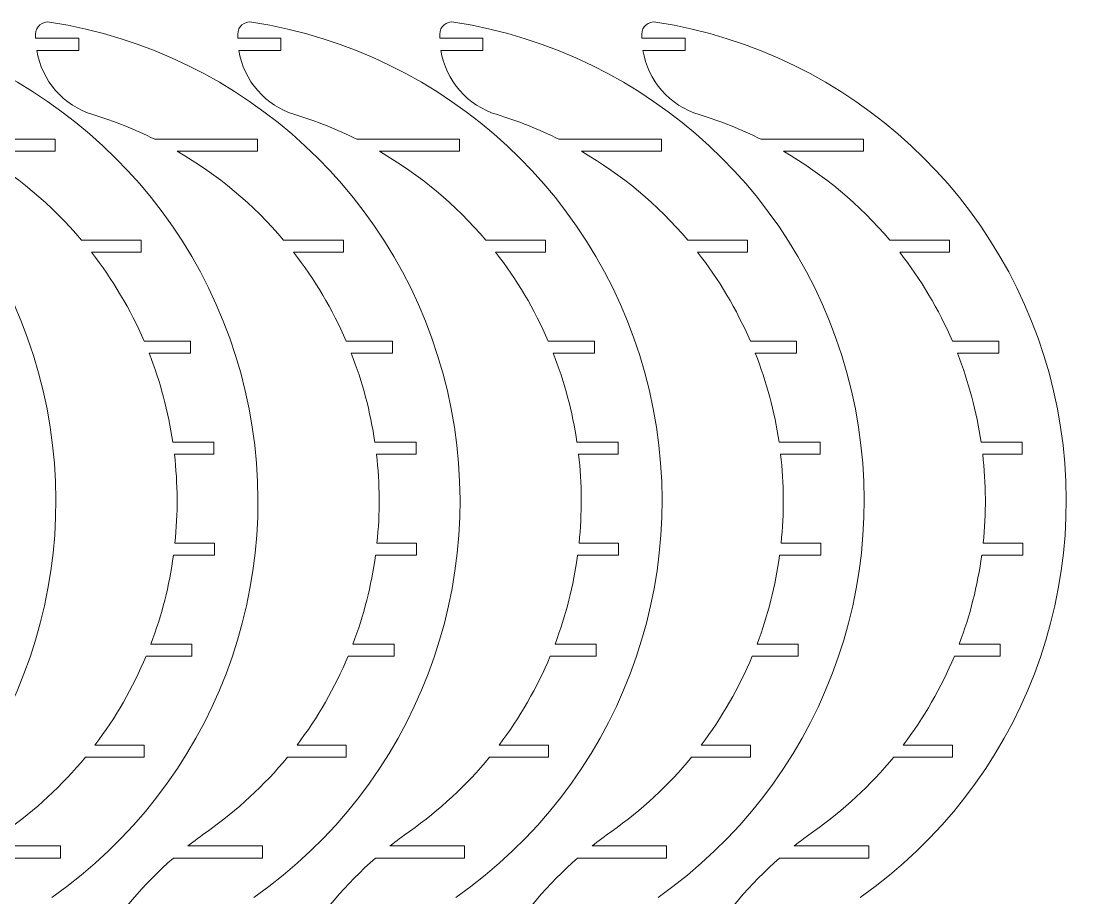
# Model space of a CAD drawing. Header units: millimetres. Extents: x -5830 to -1938, y -580 to 2011.
# Drawn here: x -4948.2 to -4681.7, y -72.1 to 144.8 of the extents above; entities that cross this region are included whole.
import ezdxf

# ---------------------------------------------------------------- set-up
doc = ezdxf.new("R2010")
doc.units = ezdxf.units.MM
doc.header["$MEASUREMENT"] = 0
doc.layers.add('layer 1', color=7, linetype='Continuous')

msp = doc.modelspace()

# ---------------------------------------------------------------- linework, layer by layer
at = {"layer": 'layer 1', "lineweight": 9}
for points in [[(-4990.6852, -72.1119), (-4950.648, -43.9736), (-4931.7079, 5.6574), (-4942.8199, 53.3151), (-4942.8199, 53.3151), (-4953.9318, 100.9729), (-4992.8696, 137.109), (-5041.2231, 144.6378)], [(-4990.6852, -72.1119), (-4950.648, -43.9736), (-4931.7079, 5.6574), (-4942.8199, 53.3151), (-4942.8199, 53.3151), (-4953.9318, 100.9729), (-4992.8696, 137.109), (-5041.2231, 144.6378)], [(-4940.6852, -72.1119), (-4900.648, -43.9736), (-4881.7079, 5.6574), (-4892.8199, 53.3151), (-4892.8199, 53.3151), (-4903.9318, 100.9729), (-4942.8696, 137.109), (-4991.2231, 144.6378)], [(-4940.6852, -72.1119), (-4900.648, -43.9736), (-4881.7079, 5.6574), (-4892.8199, 53.3151), (-4892.8199, 53.3151), (-4903.9318, 100.9729), (-4942.8696, 137.109), (-4991.2231, 144.6378)], [(-4941.2237, 144.6379), (-4942.0895, 144.7727), (-4942.971, 144.5223), (-4943.6366, 143.9523), (-4943.6366, 143.9523), (-4944.3021, 143.3824), (-4944.6852, 142.5499), (-4944.6852, 141.6736)], [(-4941.2237, 144.6379), (-4942.0895, 144.7727), (-4942.971, 144.5223), (-4943.6366, 143.9523), (-4943.6366, 143.9523), (-4944.3021, 143.3824), (-4944.6852, 142.5499), (-4944.6852, 141.6736)], [(-4890.6852, -72.1119), (-4850.648, -43.9736), (-4831.7079, 5.6574), (-4842.8199, 53.3151), (-4842.8199, 53.3151), (-4853.9318, 100.9729), (-4892.8696, 137.109), (-4941.2231, 144.6378)], [(-4890.6852, -72.1119), (-4850.648, -43.9736), (-4831.7079, 5.6574), (-4842.8199, 53.3151), (-4842.8199, 53.3151), (-4853.9318, 100.9729), (-4892.8696, 137.109), (-4941.2231, 144.6378)], [(-4891.2237, 144.6379), (-4892.0895, 144.7727), (-4892.971, 144.5223), (-4893.6366, 143.9523), (-4893.6366, 143.9523), (-4894.3021, 143.3824), (-4894.6852, 142.5499), (-4894.6852, 141.6736)], [(-4891.2237, 144.6379), (-4892.0895, 144.7727), (-4892.971, 144.5223), (-4893.6366, 143.9523), (-4893.6366, 143.9523), (-4894.3021, 143.3824), (-4894.6852, 142.5499), (-4894.6852, 141.6736)], [(-4840.6852, -72.1119), (-4800.648, -43.9736), (-4781.7079, 5.6574), (-4792.8199, 53.3151), (-4792.8199, 53.3151), (-4803.9318, 100.9729), (-4842.8696, 137.109), (-4891.2231, 144.6378)], [(-4840.6852, -72.1119), (-4800.648, -43.9736), (-4781.7079, 5.6574), (-4792.8199, 53.3151), (-4792.8199, 53.3151), (-4803.9318, 100.9729), (-4842.8696, 137.109), (-4891.2231, 144.6378)], [(-4841.2237, 144.6379), (-4842.0895, 144.7727), (-4842.971, 144.5223), (-4843.6366, 143.9523), (-4843.6366, 143.9523), (-4844.3021, 143.3824), (-4844.6852, 142.5499), (-4844.6852, 141.6736)], [(-4841.2237, 144.6379), (-4842.0895, 144.7727), (-4842.971, 144.5223), (-4843.6366, 143.9523), (-4843.6366, 143.9523), (-4844.3021, 143.3824), (-4844.6852, 142.5499), (-4844.6852, 141.6736)], [(-4790.6852, -72.1119), (-4750.648, -43.9736), (-4731.7079, 5.6574), (-4742.8199, 53.3151), (-4742.8199, 53.3151), (-4753.9318, 100.9729), (-4792.8696, 137.109), (-4841.2231, 144.6378)], [(-4790.6852, -72.1119), (-4750.648, -43.9736), (-4731.7079, 5.6574), (-4742.8199, 53.3151), (-4742.8199, 53.3151), (-4753.9318, 100.9729), (-4792.8696, 137.109), (-4841.2231, 144.6378)], [(-4791.2237, 144.6379), (-4792.0895, 144.7727), (-4792.971, 144.5223), (-4793.6366, 143.9523), (-4793.6366, 143.9523), (-4794.3021, 143.3824), (-4794.6852, 142.5499), (-4794.6852, 141.6736)], [(-4791.2237, 144.6379), (-4792.0895, 144.7727), (-4792.971, 144.5223), (-4793.6366, 143.9523), (-4793.6366, 143.9523), (-4794.3021, 143.3824), (-4794.6852, 142.5499), (-4794.6852, 141.6736)], [(-4740.6852, -72.1119), (-4700.648, -43.9736), (-4681.7079, 5.6574), (-4692.8199, 53.3151), (-4692.8199, 53.3151), (-4703.9318, 100.9729), (-4742.8696, 137.109), (-4791.2231, 144.6378)], [(-4740.6852, -72.1119), (-4700.648, -43.9736), (-4681.7079, 5.6574), (-4692.8199, 53.3151), (-4692.8199, 53.3151), (-4703.9318, 100.9729), (-4742.8696, 137.109), (-4791.2231, 144.6378)]]:
    msp.add_open_spline(points, degree=3, knots=[0, 0, 0, 0, 0.33333333, 0.33333333, 0.33333333, 0.33333333, 1, 1, 1, 1], dxfattribs=at)
for points in [[(-4944.6852, 140.849), (-4944.6852, 140.849), (-4944.6852, 141.6736), (-4944.6852, 141.6736)], [(-4944.6852, 140.849), (-4944.6852, 140.849), (-4944.6852, 141.6736), (-4944.6852, 141.6736)], [(-4894.6852, 140.849), (-4894.6852, 140.849), (-4894.6852, 141.6736), (-4894.6852, 141.6736)], [(-4894.6852, 140.849), (-4894.6852, 140.849), (-4894.6852, 141.6736), (-4894.6852, 141.6736)], [(-4844.6852, 140.849), (-4844.6852, 140.849), (-4844.6852, 141.6736), (-4844.6852, 141.6736)], [(-4844.6852, 140.849), (-4844.6852, 140.849), (-4844.6852, 141.6736), (-4844.6852, 141.6736)], [(-4794.6852, 140.849), (-4794.6852, 140.849), (-4794.6852, 141.6736), (-4794.6852, 141.6736)], [(-4794.6852, 140.849), (-4794.6852, 140.849), (-4794.6852, 141.6736), (-4794.6852, 141.6736)], [(-4944.6852, 140.849), (-4944.6852, 140.7786), (-4944.6849, 140.7083), (-4944.6841, 140.6379)], [(-4944.6852, 140.849), (-4944.6852, 140.7786), (-4944.6849, 140.7083), (-4944.6841, 140.6379)], [(-4934.0005, 140.6379), (-4934.0005, 140.6379), (-4944.6841, 140.6379), (-4944.6841, 140.6379)], [(-4934.0005, 140.6379), (-4934.0005, 140.6379), (-4944.6841, 140.6379), (-4944.6841, 140.6379)], [(-4934.0005, 140.6379), (-4934.0005, 140.6379), (-4934.0005, 137.6379), (-4934.0005, 137.6379)], [(-4934.0005, 140.6379), (-4934.0005, 140.6379), (-4934.0005, 137.6379), (-4934.0005, 137.6379)], [(-4894.6852, 140.849), (-4894.6852, 140.7786), (-4894.6849, 140.7083), (-4894.6841, 140.6379)], [(-4894.6852, 140.849), (-4894.6852, 140.7786), (-4894.6849, 140.7083), (-4894.6841, 140.6379)], [(-4884.0005, 140.6379), (-4884.0005, 140.6379), (-4894.6841, 140.6379), (-4894.6841, 140.6379)], [(-4884.0005, 140.6379), (-4884.0005, 140.6379), (-4894.6841, 140.6379), (-4894.6841, 140.6379)], [(-4884.0005, 140.6379), (-4884.0005, 140.6379), (-4884.0005, 137.6379), (-4884.0005, 137.6379)], [(-4884.0005, 140.6379), (-4884.0005, 140.6379), (-4884.0005, 137.6379), (-4884.0005, 137.6379)], [(-4844.6852, 140.849), (-4844.6852, 140.7786), (-4844.6849, 140.7083), (-4844.6841, 140.6379)], [(-4844.6852, 140.849), (-4844.6852, 140.7786), (-4844.6849, 140.7083), (-4844.6841, 140.6379)], [(-4834.0005, 140.6379), (-4834.0005, 140.6379), (-4844.6841, 140.6379), (-4844.6841, 140.6379)], [(-4834.0005, 140.6379), (-4834.0005, 140.6379), (-4844.6841, 140.6379), (-4844.6841, 140.6379)], [(-4834.0005, 140.6379), (-4834.0005, 140.6379), (-4834.0005, 137.6379), (-4834.0005, 137.6379)], [(-4834.0005, 140.6379), (-4834.0005, 140.6379), (-4834.0005, 137.6379), (-4834.0005, 137.6379)], [(-4794.6852, 140.849), (-4794.6852, 140.7786), (-4794.6849, 140.7083), (-4794.6841, 140.6379)], [(-4794.6852, 140.849), (-4794.6852, 140.7786), (-4794.6849, 140.7083), (-4794.6841, 140.6379)], [(-4784.0005, 140.6379), (-4784.0005, 140.6379), (-4794.6841, 140.6379), (-4794.6841, 140.6379)], [(-4784.0005, 140.6379), (-4784.0005, 140.6379), (-4794.6841, 140.6379), (-4794.6841, 140.6379)], [(-4784.0005, 140.6379), (-4784.0005, 140.6379), (-4784.0005, 137.6379), (-4784.0005, 137.6379)], [(-4784.0005, 140.6379), (-4784.0005, 140.6379), (-4784.0005, 137.6379), (-4784.0005, 137.6379)], [(-4944.4258, 137.6379), (-4943.2021, 130.115), (-4937.8089, 123.9416), (-4930.5186, 121.7186)], [(-4934.0005, 137.6379), (-4934.0005, 137.6379), (-4944.4258, 137.6379), (-4944.4258, 137.6379)], [(-4944.4258, 137.6379), (-4943.2021, 130.115), (-4937.8089, 123.9416), (-4930.5186, 121.7186)], [(-4934.0005, 137.6379), (-4934.0005, 137.6379), (-4944.4258, 137.6379), (-4944.4258, 137.6379)], [(-4894.4258, 137.6379), (-4893.2021, 130.115), (-4887.8089, 123.9416), (-4880.5186, 121.7186)], [(-4884.0005, 137.6379), (-4884.0005, 137.6379), (-4894.4258, 137.6379), (-4894.4258, 137.6379)], [(-4894.4258, 137.6379), (-4893.2021, 130.115), (-4887.8089, 123.9416), (-4880.5186, 121.7186)], [(-4884.0005, 137.6379), (-4884.0005, 137.6379), (-4894.4258, 137.6379), (-4894.4258, 137.6379)], [(-4844.4258, 137.6379), (-4843.2021, 130.115), (-4837.8089, 123.9416), (-4830.5186, 121.7186)], [(-4834.0005, 137.6379), (-4834.0005, 137.6379), (-4844.4258, 137.6379), (-4844.4258, 137.6379)], [(-4844.4258, 137.6379), (-4843.2021, 130.115), (-4837.8089, 123.9416), (-4830.5186, 121.7186)], [(-4834.0005, 137.6379), (-4834.0005, 137.6379), (-4844.4258, 137.6379), (-4844.4258, 137.6379)], [(-4794.4258, 137.6379), (-4793.2021, 130.115), (-4787.8089, 123.9416), (-4780.5186, 121.7186)], [(-4784.0005, 137.6379), (-4784.0005, 137.6379), (-4794.4258, 137.6379), (-4794.4258, 137.6379)], [(-4794.4258, 137.6379), (-4793.2021, 130.115), (-4787.8089, 123.9416), (-4780.5186, 121.7186)], [(-4784.0005, 137.6379), (-4784.0005, 137.6379), (-4794.4258, 137.6379), (-4794.4258, 137.6379)], [(-4915.2221, 115.6379), (-4920.1452, 118.0817), (-4925.2613, 120.1155), (-4930.5186, 121.7186)], [(-4915.2221, 115.6379), (-4920.1452, 118.0817), (-4925.2613, 120.1155), (-4930.5186, 121.7186)], [(-4865.2221, 115.6379), (-4870.1452, 118.0817), (-4875.2613, 120.1155), (-4880.5186, 121.7186)], [(-4865.2221, 115.6379), (-4870.1452, 118.0817), (-4875.2613, 120.1155), (-4880.5186, 121.7186)], [(-4815.2221, 115.6379), (-4820.1452, 118.0817), (-4825.2613, 120.1155), (-4830.5186, 121.7186)], [(-4815.2221, 115.6379), (-4820.1452, 118.0817), (-4825.2613, 120.1155), (-4830.5186, 121.7186)], [(-4765.2221, 115.6379), (-4770.1452, 118.0817), (-4775.2613, 120.1155), (-4780.5186, 121.7186)], [(-4765.2221, 115.6379), (-4770.1452, 118.0817), (-4775.2613, 120.1155), (-4780.5186, 121.7186)], [(-4939.8293, 115.6379), (-4939.8293, 115.6379), (-4965.2221, 115.6379), (-4965.2221, 115.6379)], [(-4939.8293, 115.6379), (-4939.8293, 115.6379), (-4965.2221, 115.6379), (-4965.2221, 115.6379)], [(-4939.8293, 115.6379), (-4939.8293, 115.6379), (-4939.8293, 112.6379), (-4939.8293, 112.6379)], [(-4939.8293, 115.6379), (-4939.8293, 115.6379), (-4939.8293, 112.6379), (-4939.8293, 112.6379)], [(-4889.8293, 115.6379), (-4889.8293, 115.6379), (-4915.2221, 115.6379), (-4915.2221, 115.6379)], [(-4889.8293, 115.6379), (-4889.8293, 115.6379), (-4915.2221, 115.6379), (-4915.2221, 115.6379)], [(-4889.8293, 115.6379), (-4889.8293, 115.6379), (-4889.8293, 112.6379), (-4889.8293, 112.6379)], [(-4889.8293, 115.6379), (-4889.8293, 115.6379), (-4889.8293, 112.6379), (-4889.8293, 112.6379)], [(-4839.8293, 115.6379), (-4839.8293, 115.6379), (-4865.2221, 115.6379), (-4865.2221, 115.6379)], [(-4839.8293, 115.6379), (-4839.8293, 115.6379), (-4865.2221, 115.6379), (-4865.2221, 115.6379)], [(-4839.8293, 115.6379), (-4839.8293, 115.6379), (-4839.8293, 112.6379), (-4839.8293, 112.6379)], [(-4839.8293, 115.6379), (-4839.8293, 115.6379), (-4839.8293, 112.6379), (-4839.8293, 112.6379)], [(-4789.8293, 115.6379), (-4789.8293, 115.6379), (-4815.2221, 115.6379), (-4815.2221, 115.6379)], [(-4789.8293, 115.6379), (-4789.8293, 115.6379), (-4815.2221, 115.6379), (-4815.2221, 115.6379)], [(-4789.8293, 115.6379), (-4789.8293, 115.6379), (-4789.8293, 112.6379), (-4789.8293, 112.6379)], [(-4789.8293, 115.6379), (-4789.8293, 115.6379), (-4789.8293, 112.6379), (-4789.8293, 112.6379)], [(-4739.8293, 115.6379), (-4739.8293, 115.6379), (-4765.2221, 115.6379), (-4765.2221, 115.6379)], [(-4739.8293, 115.6379), (-4739.8293, 115.6379), (-4765.2221, 115.6379), (-4765.2221, 115.6379)], [(-4739.8293, 115.6379), (-4739.8293, 115.6379), (-4739.8293, 112.6379), (-4739.8293, 112.6379)], [(-4739.8293, 115.6379), (-4739.8293, 115.6379), (-4739.8293, 112.6379), (-4739.8293, 112.6379)], [(-4933.3273, 90.6379), (-4940.7631, 99.4311), (-4949.662, 106.8738), (-4959.6313, 112.6379)], [(-4939.8293, 112.6379), (-4939.8293, 112.6379), (-4959.6313, 112.6379), (-4959.6313, 112.6379)], [(-4933.3273, 90.6379), (-4940.7631, 99.4311), (-4949.662, 106.8738), (-4959.6313, 112.6379)], [(-4939.8293, 112.6379), (-4939.8293, 112.6379), (-4959.6313, 112.6379), (-4959.6313, 112.6379)], [(-4883.3273, 90.6379), (-4890.7631, 99.4311), (-4899.662, 106.8738), (-4909.6313, 112.6379)], [(-4889.8293, 112.6379), (-4889.8293, 112.6379), (-4909.6313, 112.6379), (-4909.6313, 112.6379)], [(-4883.3273, 90.6379), (-4890.7631, 99.4311), (-4899.662, 106.8738), (-4909.6313, 112.6379)], [(-4889.8293, 112.6379), (-4889.8293, 112.6379), (-4909.6313, 112.6379), (-4909.6313, 112.6379)], [(-4833.3273, 90.6379), (-4840.7631, 99.4311), (-4849.662, 106.8738), (-4859.6313, 112.6379)], [(-4839.8293, 112.6379), (-4839.8293, 112.6379), (-4859.6313, 112.6379), (-4859.6313, 112.6379)], [(-4833.3273, 90.6379), (-4840.7631, 99.4311), (-4849.662, 106.8738), (-4859.6313, 112.6379)], [(-4839.8293, 112.6379), (-4839.8293, 112.6379), (-4859.6313, 112.6379), (-4859.6313, 112.6379)], [(-4783.3273, 90.6379), (-4790.7631, 99.4311), (-4799.662, 106.8738), (-4809.6313, 112.6379)], [(-4789.8293, 112.6379), (-4789.8293, 112.6379), (-4809.6313, 112.6379), (-4809.6313, 112.6379)], [(-4783.3273, 90.6379), (-4790.7631, 99.4311), (-4799.662, 106.8738), (-4809.6313, 112.6379)], [(-4789.8293, 112.6379), (-4789.8293, 112.6379), (-4809.6313, 112.6379), (-4809.6313, 112.6379)], [(-4733.3273, 90.6379), (-4740.7631, 99.4311), (-4749.662, 106.8738), (-4759.6313, 112.6379)], [(-4739.8293, 112.6379), (-4739.8293, 112.6379), (-4759.6313, 112.6379), (-4759.6313, 112.6379)], [(-4733.3273, 90.6379), (-4740.7631, 99.4311), (-4749.662, 106.8738), (-4759.6313, 112.6379)], [(-4739.8293, 112.6379), (-4739.8293, 112.6379), (-4759.6313, 112.6379), (-4759.6313, 112.6379)], [(-4918.5391, 90.6379), (-4918.5391, 90.6379), (-4933.3273, 90.6379), (-4933.3273, 90.6379)], [(-4918.5391, 90.6379), (-4918.5391, 90.6379), (-4933.3273, 90.6379), (-4933.3273, 90.6379)], [(-4918.5391, 90.6379), (-4918.5391, 90.6379), (-4918.5391, 87.6379), (-4918.5391, 87.6379)], [(-4918.5391, 90.6379), (-4918.5391, 90.6379), (-4918.5391, 87.6379), (-4918.5391, 87.6379)], [(-4868.5391, 90.6379), (-4868.5391, 90.6379), (-4883.3273, 90.6379), (-4883.3273, 90.6379)], [(-4868.5391, 90.6379), (-4868.5391, 90.6379), (-4883.3273, 90.6379), (-4883.3273, 90.6379)], [(-4868.5391, 90.6379), (-4868.5391, 90.6379), (-4868.5391, 87.6379), (-4868.5391, 87.6379)], [(-4868.5391, 90.6379), (-4868.5391, 90.6379), (-4868.5391, 87.6379), (-4868.5391, 87.6379)], [(-4818.5391, 90.6379), (-4818.5391, 90.6379), (-4833.3273, 90.6379), (-4833.3273, 90.6379)], [(-4818.5391, 90.6379), (-4818.5391, 90.6379), (-4833.3273, 90.6379), (-4833.3273, 90.6379)], [(-4818.5391, 90.6379), (-4818.5391, 90.6379), (-4818.5391, 87.6379), (-4818.5391, 87.6379)], [(-4818.5391, 90.6379), (-4818.5391, 90.6379), (-4818.5391, 87.6379), (-4818.5391, 87.6379)], [(-4768.5391, 90.6379), (-4768.5391, 90.6379), (-4783.3273, 90.6379), (-4783.3273, 90.6379)], [(-4768.5391, 90.6379), (-4768.5391, 90.6379), (-4783.3273, 90.6379), (-4783.3273, 90.6379)], [(-4768.5391, 90.6379), (-4768.5391, 90.6379), (-4768.5391, 87.6379), (-4768.5391, 87.6379)], [(-4768.5391, 90.6379), (-4768.5391, 90.6379), (-4768.5391, 87.6379), (-4768.5391, 87.6379)], [(-4718.5391, 90.6379), (-4718.5391, 90.6379), (-4733.3273, 90.6379), (-4733.3273, 90.6379)], [(-4718.5391, 90.6379), (-4718.5391, 90.6379), (-4733.3273, 90.6379), (-4733.3273, 90.6379)], [(-4718.5391, 90.6379), (-4718.5391, 90.6379), (-4718.5391, 87.6379), (-4718.5391, 87.6379)], [(-4718.5391, 90.6379), (-4718.5391, 90.6379), (-4718.5391, 87.6379), (-4718.5391, 87.6379)], [(-4917.8478, 65.6379), (-4921.2351, 73.4992), (-4925.6178, 80.8929), (-4930.8882, 87.6379)], [(-4918.5391, 87.6379), (-4918.5391, 87.6379), (-4930.8882, 87.6379), (-4930.8882, 87.6379)], [(-4917.8478, 65.6379), (-4921.2351, 73.4992), (-4925.6178, 80.8929), (-4930.8882, 87.6379)], [(-4918.5391, 87.6379), (-4918.5391, 87.6379), (-4930.8882, 87.6379), (-4930.8882, 87.6379)], [(-4867.8478, 65.6379), (-4871.2351, 73.4992), (-4875.6178, 80.8929), (-4880.8882, 87.6379)], [(-4868.5391, 87.6379), (-4868.5391, 87.6379), (-4880.8882, 87.6379), (-4880.8882, 87.6379)], [(-4867.8478, 65.6379), (-4871.2351, 73.4992), (-4875.6178, 80.8929), (-4880.8882, 87.6379)], [(-4868.5391, 87.6379), (-4868.5391, 87.6379), (-4880.8882, 87.6379), (-4880.8882, 87.6379)], [(-4817.8478, 65.6379), (-4821.2351, 73.4992), (-4825.6178, 80.8929), (-4830.8882, 87.6379)], [(-4818.5391, 87.6379), (-4818.5391, 87.6379), (-4830.8882, 87.6379), (-4830.8882, 87.6379)], [(-4817.8478, 65.6379), (-4821.2351, 73.4992), (-4825.6178, 80.8929), (-4830.8882, 87.6379)], [(-4818.5391, 87.6379), (-4818.5391, 87.6379), (-4830.8882, 87.6379), (-4830.8882, 87.6379)], [(-4767.8478, 65.6379), (-4771.2351, 73.4992), (-4775.6178, 80.8929), (-4780.8882, 87.6379)], [(-4768.5391, 87.6379), (-4768.5391, 87.6379), (-4780.8882, 87.6379), (-4780.8882, 87.6379)], [(-4767.8478, 65.6379), (-4771.2351, 73.4992), (-4775.6178, 80.8929), (-4780.8882, 87.6379)], [(-4768.5391, 87.6379), (-4768.5391, 87.6379), (-4780.8882, 87.6379), (-4780.8882, 87.6379)], [(-4717.8478, 65.6379), (-4721.2351, 73.4992), (-4725.6178, 80.8929), (-4730.8882, 87.6379)], [(-4718.5391, 87.6379), (-4718.5391, 87.6379), (-4730.8882, 87.6379), (-4730.8882, 87.6379)], [(-4717.8478, 65.6379), (-4721.2351, 73.4992), (-4725.6178, 80.8929), (-4730.8882, 87.6379)], [(-4718.5391, 87.6379), (-4718.5391, 87.6379), (-4730.8882, 87.6379), (-4730.8882, 87.6379)], [(-4906.3975, 65.6379), (-4906.3975, 65.6379), (-4917.8478, 65.6379), (-4917.8478, 65.6379)], [(-4906.3975, 65.6379), (-4906.3975, 65.6379), (-4917.8478, 65.6379), (-4917.8478, 65.6379)], [(-4906.3975, 65.6379), (-4906.3975, 65.6379), (-4906.3975, 62.6379), (-4906.3975, 62.6379)], [(-4906.3975, 65.6379), (-4906.3975, 65.6379), (-4906.3975, 62.6379), (-4906.3975, 62.6379)], [(-4856.3975, 65.6379), (-4856.3975, 65.6379), (-4867.8478, 65.6379), (-4867.8478, 65.6379)], [(-4856.3975, 65.6379), (-4856.3975, 65.6379), (-4867.8478, 65.6379), (-4867.8478, 65.6379)], [(-4856.3975, 65.6379), (-4856.3975, 65.6379), (-4856.3975, 62.6379), (-4856.3975, 62.6379)], [(-4856.3975, 65.6379), (-4856.3975, 65.6379), (-4856.3975, 62.6379), (-4856.3975, 62.6379)], [(-4806.3975, 65.6379), (-4806.3975, 65.6379), (-4817.8478, 65.6379), (-4817.8478, 65.6379)], [(-4806.3975, 65.6379), (-4806.3975, 65.6379), (-4817.8478, 65.6379), (-4817.8478, 65.6379)], [(-4806.3975, 65.6379), (-4806.3975, 65.6379), (-4806.3975, 62.6379), (-4806.3975, 62.6379)], [(-4806.3975, 65.6379), (-4806.3975, 65.6379), (-4806.3975, 62.6379), (-4806.3975, 62.6379)], [(-4756.3975, 65.6379), (-4756.3975, 65.6379), (-4767.8478, 65.6379), (-4767.8478, 65.6379)], [(-4756.3975, 65.6379), (-4756.3975, 65.6379), (-4767.8478, 65.6379), (-4767.8478, 65.6379)], [(-4756.3975, 65.6379), (-4756.3975, 65.6379), (-4756.3975, 62.6379), (-4756.3975, 62.6379)], [(-4756.3975, 65.6379), (-4756.3975, 65.6379), (-4756.3975, 62.6379), (-4756.3975, 62.6379)], [(-4706.3975, 65.6379), (-4706.3975, 65.6379), (-4717.8478, 65.6379), (-4717.8478, 65.6379)], [(-4706.3975, 65.6379), (-4706.3975, 65.6379), (-4717.8478, 65.6379), (-4717.8478, 65.6379)], [(-4706.3975, 65.6379), (-4706.3975, 65.6379), (-4706.3975, 62.6379), (-4706.3975, 62.6379)], [(-4706.3975, 65.6379), (-4706.3975, 65.6379), (-4706.3975, 62.6379), (-4706.3975, 62.6379)], [(-4910.7525, 40.6379), (-4911.862, 48.1704), (-4913.828, 55.5516), (-4916.6125, 62.6379)], [(-4906.3975, 62.6379), (-4906.3975, 62.6379), (-4916.6125, 62.6379), (-4916.6125, 62.6379)], [(-4910.7525, 40.6379), (-4911.862, 48.1704), (-4913.828, 55.5516), (-4916.6125, 62.6379)], [(-4906.3975, 62.6379), (-4906.3975, 62.6379), (-4916.6125, 62.6379), (-4916.6125, 62.6379)], [(-4860.7525, 40.6379), (-4861.862, 48.1704), (-4863.828, 55.5516), (-4866.6125, 62.6379)], [(-4856.3975, 62.6379), (-4856.3975, 62.6379), (-4866.6125, 62.6379), (-4866.6125, 62.6379)], [(-4860.7525, 40.6379), (-4861.862, 48.1704), (-4863.828, 55.5516), (-4866.6125, 62.6379)], [(-4856.3975, 62.6379), (-4856.3975, 62.6379), (-4866.6125, 62.6379), (-4866.6125, 62.6379)], [(-4810.7525, 40.6379), (-4811.862, 48.1704), (-4813.828, 55.5516), (-4816.6125, 62.6379)], [(-4806.3975, 62.6379), (-4806.3975, 62.6379), (-4816.6125, 62.6379), (-4816.6125, 62.6379)], [(-4810.7525, 40.6379), (-4811.862, 48.1704), (-4813.828, 55.5516), (-4816.6125, 62.6379)], [(-4806.3975, 62.6379), (-4806.3975, 62.6379), (-4816.6125, 62.6379), (-4816.6125, 62.6379)], [(-4760.7525, 40.6379), (-4761.862, 48.1704), (-4763.828, 55.5516), (-4766.6125, 62.6379)], [(-4756.3975, 62.6379), (-4756.3975, 62.6379), (-4766.6125, 62.6379), (-4766.6125, 62.6379)], [(-4760.7525, 40.6379), (-4761.862, 48.1704), (-4763.828, 55.5516), (-4766.6125, 62.6379)], [(-4756.3975, 62.6379), (-4756.3975, 62.6379), (-4766.6125, 62.6379), (-4766.6125, 62.6379)], [(-4710.7525, 40.6379), (-4711.862, 48.1704), (-4713.828, 55.5516), (-4716.6125, 62.6379)], [(-4706.3975, 62.6379), (-4706.3975, 62.6379), (-4716.6125, 62.6379), (-4716.6125, 62.6379)], [(-4710.7525, 40.6379), (-4711.862, 48.1704), (-4713.828, 55.5516), (-4716.6125, 62.6379)], [(-4706.3975, 62.6379), (-4706.3975, 62.6379), (-4716.6125, 62.6379), (-4716.6125, 62.6379)], [(-4900.5732, 40.6379), (-4900.5732, 40.6379), (-4910.7525, 40.6379), (-4910.7525, 40.6379)], [(-4900.5732, 40.6379), (-4900.5732, 40.6379), (-4910.7525, 40.6379), (-4910.7525, 40.6379)], [(-4900.5732, 40.6379), (-4900.5732, 40.6379), (-4900.5732, 37.6379), (-4900.5732, 37.6379)], [(-4900.5732, 40.6379), (-4900.5732, 40.6379), (-4900.5732, 37.6379), (-4900.5732, 37.6379)], [(-4850.5732, 40.6379), (-4850.5732, 40.6379), (-4860.7525, 40.6379), (-4860.7525, 40.6379)], [(-4850.5732, 40.6379), (-4850.5732, 40.6379), (-4860.7525, 40.6379), (-4860.7525, 40.6379)], [(-4850.5732, 40.6379), (-4850.5732, 40.6379), (-4850.5732, 37.6379), (-4850.5732, 37.6379)], [(-4850.5732, 40.6379), (-4850.5732, 40.6379), (-4850.5732, 37.6379), (-4850.5732, 37.6379)], [(-4800.5732, 40.6379), (-4800.5732, 40.6379), (-4810.7525, 40.6379), (-4810.7525, 40.6379)], [(-4800.5732, 40.6379), (-4800.5732, 40.6379), (-4810.7525, 40.6379), (-4810.7525, 40.6379)], [(-4800.5732, 40.6379), (-4800.5732, 40.6379), (-4800.5732, 37.6379), (-4800.5732, 37.6379)], [(-4800.5732, 40.6379), (-4800.5732, 40.6379), (-4800.5732, 37.6379), (-4800.5732, 37.6379)], [(-4750.5732, 40.6379), (-4750.5732, 40.6379), (-4760.7525, 40.6379), (-4760.7525, 40.6379)], [(-4750.5732, 40.6379), (-4750.5732, 40.6379), (-4760.7525, 40.6379), (-4760.7525, 40.6379)], [(-4750.5732, 40.6379), (-4750.5732, 40.6379), (-4750.5732, 37.6379), (-4750.5732, 37.6379)], [(-4750.5732, 40.6379), (-4750.5732, 40.6379), (-4750.5732, 37.6379), (-4750.5732, 37.6379)], [(-4700.5732, 40.6379), (-4700.5732, 40.6379), (-4710.7525, 40.6379), (-4710.7525, 40.6379)], [(-4700.5732, 40.6379), (-4700.5732, 40.6379), (-4710.7525, 40.6379), (-4710.7525, 40.6379)], [(-4700.5732, 40.6379), (-4700.5732, 40.6379), (-4700.5732, 37.6379), (-4700.5732, 37.6379)], [(-4700.5732, 40.6379), (-4700.5732, 40.6379), (-4700.5732, 37.6379), (-4700.5732, 37.6379)], [(-4900.5732, 37.6379), (-4900.5732, 37.6379), (-4910.357, 37.6379), (-4910.357, 37.6379)], [(-4900.5732, 37.6379), (-4900.5732, 37.6379), (-4910.357, 37.6379), (-4910.357, 37.6379)], [(-4910.2305, 15.6379), (-4909.4634, 22.9534), (-4909.5058, 30.3312), (-4910.3569, 37.6374)], [(-4910.2305, 15.6379), (-4909.4634, 22.9534), (-4909.5058, 30.3312), (-4910.3569, 37.6374)], [(-4850.5732, 37.6379), (-4850.5732, 37.6379), (-4860.357, 37.6379), (-4860.357, 37.6379)], [(-4850.5732, 37.6379), (-4850.5732, 37.6379), (-4860.357, 37.6379), (-4860.357, 37.6379)], [(-4860.2305, 15.6379), (-4859.4634, 22.9534), (-4859.5058, 30.3312), (-4860.3569, 37.6374)], [(-4860.2305, 15.6379), (-4859.4634, 22.9534), (-4859.5058, 30.3312), (-4860.3569, 37.6374)], [(-4800.5732, 37.6379), (-4800.5732, 37.6379), (-4810.357, 37.6379), (-4810.357, 37.6379)], [(-4800.5732, 37.6379), (-4800.5732, 37.6379), (-4810.357, 37.6379), (-4810.357, 37.6379)], [(-4810.2305, 15.6379), (-4809.4634, 22.9534), (-4809.5058, 30.3312), (-4810.3569, 37.6374)], [(-4810.2305, 15.6379), (-4809.4634, 22.9534), (-4809.5058, 30.3312), (-4810.3569, 37.6374)], [(-4750.5732, 37.6379), (-4750.5732, 37.6379), (-4760.357, 37.6379), (-4760.357, 37.6379)], [(-4750.5732, 37.6379), (-4750.5732, 37.6379), (-4760.357, 37.6379), (-4760.357, 37.6379)], [(-4760.2305, 15.6379), (-4759.4634, 22.9534), (-4759.5058, 30.3312), (-4760.3569, 37.6374)], [(-4760.2305, 15.6379), (-4759.4634, 22.9534), (-4759.5058, 30.3312), (-4760.3569, 37.6374)], [(-4700.5732, 37.6379), (-4700.5732, 37.6379), (-4710.357, 37.6379), (-4710.357, 37.6379)], [(-4700.5732, 37.6379), (-4700.5732, 37.6379), (-4710.357, 37.6379), (-4710.357, 37.6379)], [(-4710.2305, 15.6379), (-4709.4634, 22.9534), (-4709.5058, 30.3312), (-4710.3569, 37.6374)], [(-4710.2305, 15.6379), (-4709.4634, 22.9534), (-4709.5058, 30.3312), (-4710.3569, 37.6374)], [(-4900.439, 15.6379), (-4900.439, 15.6379), (-4910.2305, 15.6379), (-4910.2305, 15.6379)], [(-4900.439, 15.6379), (-4900.439, 15.6379), (-4910.2305, 15.6379), (-4910.2305, 15.6379)], [(-4900.439, 12.6379), (-4900.439, 12.6379), (-4900.439, 15.6379), (-4900.439, 15.6379)], [(-4900.439, 12.6379), (-4900.439, 12.6379), (-4900.439, 15.6379), (-4900.439, 15.6379)], [(-4850.439, 15.6379), (-4850.439, 15.6379), (-4860.2305, 15.6379), (-4860.2305, 15.6379)], [(-4850.439, 15.6379), (-4850.439, 15.6379), (-4860.2305, 15.6379), (-4860.2305, 15.6379)], [(-4850.439, 12.6379), (-4850.439, 12.6379), (-4850.439, 15.6379), (-4850.439, 15.6379)], [(-4850.439, 12.6379), (-4850.439, 12.6379), (-4850.439, 15.6379), (-4850.439, 15.6379)], [(-4800.439, 15.6379), (-4800.439, 15.6379), (-4810.2305, 15.6379), (-4810.2305, 15.6379)], [(-4800.439, 15.6379), (-4800.439, 15.6379), (-4810.2305, 15.6379), (-4810.2305, 15.6379)], [(-4800.439, 12.6379), (-4800.439, 12.6379), (-4800.439, 15.6379), (-4800.439, 15.6379)], [(-4800.439, 12.6379), (-4800.439, 12.6379), (-4800.439, 15.6379), (-4800.439, 15.6379)], [(-4750.439, 15.6379), (-4750.439, 15.6379), (-4760.2305, 15.6379), (-4760.2305, 15.6379)], [(-4750.439, 15.6379), (-4750.439, 15.6379), (-4760.2305, 15.6379), (-4760.2305, 15.6379)], [(-4750.439, 12.6379), (-4750.439, 12.6379), (-4750.439, 15.6379), (-4750.439, 15.6379)], [(-4750.439, 12.6379), (-4750.439, 12.6379), (-4750.439, 15.6379), (-4750.439, 15.6379)], [(-4700.439, 15.6379), (-4700.439, 15.6379), (-4710.2305, 15.6379), (-4710.2305, 15.6379)], [(-4700.439, 15.6379), (-4700.439, 15.6379), (-4710.2305, 15.6379), (-4710.2305, 15.6379)], [(-4700.439, 12.6379), (-4700.439, 12.6379), (-4700.439, 15.6379), (-4700.439, 15.6379)], [(-4700.439, 12.6379), (-4700.439, 12.6379), (-4700.439, 15.6379), (-4700.439, 15.6379)], [(-4916.1715, -9.3621), (-4913.4825, -2.2643), (-4911.6102, 5.1166), (-4910.591, 12.6379)], [(-4916.1715, -9.3621), (-4913.4825, -2.2643), (-4911.6102, 5.1166), (-4910.591, 12.6379)], [(-4900.439, 12.6379), (-4900.439, 12.6379), (-4910.591, 12.6379), (-4910.591, 12.6379)], [(-4900.439, 12.6379), (-4900.439, 12.6379), (-4910.591, 12.6379), (-4910.591, 12.6379)], [(-4866.1715, -9.3621), (-4863.4825, -2.2643), (-4861.6102, 5.1166), (-4860.591, 12.6379)], [(-4866.1715, -9.3621), (-4863.4825, -2.2643), (-4861.6102, 5.1166), (-4860.591, 12.6379)], [(-4850.439, 12.6379), (-4850.439, 12.6379), (-4860.591, 12.6379), (-4860.591, 12.6379)], [(-4850.439, 12.6379), (-4850.439, 12.6379), (-4860.591, 12.6379), (-4860.591, 12.6379)], [(-4816.1715, -9.3621), (-4813.4825, -2.2643), (-4811.6102, 5.1166), (-4810.591, 12.6379)], [(-4816.1715, -9.3621), (-4813.4825, -2.2643), (-4811.6102, 5.1166), (-4810.591, 12.6379)], [(-4800.439, 12.6379), (-4800.439, 12.6379), (-4810.591, 12.6379), (-4810.591, 12.6379)], [(-4800.439, 12.6379), (-4800.439, 12.6379), (-4810.591, 12.6379), (-4810.591, 12.6379)], [(-4766.1715, -9.3621), (-4763.4825, -2.2643), (-4761.6102, 5.1166), (-4760.591, 12.6379)], [(-4766.1715, -9.3621), (-4763.4825, -2.2643), (-4761.6102, 5.1166), (-4760.591, 12.6379)], [(-4750.439, 12.6379), (-4750.439, 12.6379), (-4760.591, 12.6379), (-4760.591, 12.6379)], [(-4750.439, 12.6379), (-4750.439, 12.6379), (-4760.591, 12.6379), (-4760.591, 12.6379)], [(-4716.1715, -9.3621), (-4713.4825, -2.2643), (-4711.6102, 5.1166), (-4710.591, 12.6379)], [(-4716.1715, -9.3621), (-4713.4825, -2.2643), (-4711.6102, 5.1166), (-4710.591, 12.6379)], [(-4700.439, 12.6379), (-4700.439, 12.6379), (-4710.591, 12.6379), (-4710.591, 12.6379)], [(-4700.439, 12.6379), (-4700.439, 12.6379), (-4710.591, 12.6379), (-4710.591, 12.6379)], [(-4906.0048, -9.3621), (-4906.0048, -9.3621), (-4916.1715, -9.3621), (-4916.1715, -9.3621)], [(-4906.0048, -9.3621), (-4906.0048, -9.3621), (-4916.1715, -9.3621), (-4916.1715, -9.3621)], [(-4906.0048, -12.3621), (-4906.0048, -12.3621), (-4906.0048, -9.3621), (-4906.0048, -9.3621)], [(-4906.0048, -12.3621), (-4906.0048, -12.3621), (-4906.0048, -9.3621), (-4906.0048, -9.3621)], [(-4856.0048, -9.3621), (-4856.0048, -9.3621), (-4866.1715, -9.3621), (-4866.1715, -9.3621)], [(-4856.0048, -9.3621), (-4856.0048, -9.3621), (-4866.1715, -9.3621), (-4866.1715, -9.3621)], [(-4856.0048, -12.3621), (-4856.0048, -12.3621), (-4856.0048, -9.3621), (-4856.0048, -9.3621)], [(-4856.0048, -12.3621), (-4856.0048, -12.3621), (-4856.0048, -9.3621), (-4856.0048, -9.3621)], [(-4806.0048, -9.3621), (-4806.0048, -9.3621), (-4816.1715, -9.3621), (-4816.1715, -9.3621)], [(-4806.0048, -9.3621), (-4806.0048, -9.3621), (-4816.1715, -9.3621), (-4816.1715, -9.3621)], [(-4806.0048, -12.3621), (-4806.0048, -12.3621), (-4806.0048, -9.3621), (-4806.0048, -9.3621)], [(-4806.0048, -12.3621), (-4806.0048, -12.3621), (-4806.0048, -9.3621), (-4806.0048, -9.3621)], [(-4756.0048, -9.3621), (-4756.0048, -9.3621), (-4766.1715, -9.3621), (-4766.1715, -9.3621)], [(-4756.0048, -9.3621), (-4756.0048, -9.3621), (-4766.1715, -9.3621), (-4766.1715, -9.3621)], [(-4756.0048, -12.3621), (-4756.0048, -12.3621), (-4756.0048, -9.3621), (-4756.0048, -9.3621)], [(-4756.0048, -12.3621), (-4756.0048, -12.3621), (-4756.0048, -9.3621), (-4756.0048, -9.3621)], [(-4706.0048, -9.3621), (-4706.0048, -9.3621), (-4716.1715, -9.3621), (-4716.1715, -9.3621)], [(-4706.0048, -9.3621), (-4706.0048, -9.3621), (-4716.1715, -9.3621), (-4716.1715, -9.3621)], [(-4706.0048, -12.3621), (-4706.0048, -12.3621), (-4706.0048, -9.3621), (-4706.0048, -9.3621)], [(-4706.0048, -12.3621), (-4706.0048, -12.3621), (-4706.0048, -9.3621), (-4706.0048, -9.3621)], [(-4930.0085, -34.3621), (-4924.8765, -27.5954), (-4920.6274, -20.2026), (-4917.3638, -12.3621)], [(-4930.0085, -34.3621), (-4924.8765, -27.5954), (-4920.6274, -20.2026), (-4917.3638, -12.3621)], [(-4906.0048, -12.3621), (-4906.0048, -12.3621), (-4917.3638, -12.3621), (-4917.3638, -12.3621)], [(-4906.0048, -12.3621), (-4906.0048, -12.3621), (-4917.3638, -12.3621), (-4917.3638, -12.3621)], [(-4880.0085, -34.3621), (-4874.8765, -27.5954), (-4870.6274, -20.2026), (-4867.3638, -12.3621)], [(-4880.0085, -34.3621), (-4874.8765, -27.5954), (-4870.6274, -20.2026), (-4867.3638, -12.3621)], [(-4856.0048, -12.3621), (-4856.0048, -12.3621), (-4867.3638, -12.3621), (-4867.3638, -12.3621)], [(-4856.0048, -12.3621), (-4856.0048, -12.3621), (-4867.3638, -12.3621), (-4867.3638, -12.3621)], [(-4830.0085, -34.3621), (-4824.8765, -27.5954), (-4820.6274, -20.2026), (-4817.3638, -12.3621)], [(-4830.0085, -34.3621), (-4824.8765, -27.5954), (-4820.6274, -20.2026), (-4817.3638, -12.3621)], [(-4806.0048, -12.3621), (-4806.0048, -12.3621), (-4817.3638, -12.3621), (-4817.3638, -12.3621)], [(-4806.0048, -12.3621), (-4806.0048, -12.3621), (-4817.3638, -12.3621), (-4817.3638, -12.3621)], [(-4780.0085, -34.3621), (-4774.8765, -27.5954), (-4770.6274, -20.2026), (-4767.3638, -12.3621)], [(-4780.0085, -34.3621), (-4774.8765, -27.5954), (-4770.6274, -20.2026), (-4767.3638, -12.3621)], [(-4756.0048, -12.3621), (-4756.0048, -12.3621), (-4767.3638, -12.3621), (-4767.3638, -12.3621)], [(-4756.0048, -12.3621), (-4756.0048, -12.3621), (-4767.3638, -12.3621), (-4767.3638, -12.3621)], [(-4730.0085, -34.3621), (-4724.8765, -27.5954), (-4720.6274, -20.2026), (-4717.3638, -12.3621)], [(-4730.0085, -34.3621), (-4724.8765, -27.5954), (-4720.6274, -20.2026), (-4717.3638, -12.3621)], [(-4706.0048, -12.3621), (-4706.0048, -12.3621), (-4717.3638, -12.3621), (-4717.3638, -12.3621)], [(-4706.0048, -12.3621), (-4706.0048, -12.3621), (-4717.3638, -12.3621), (-4717.3638, -12.3621)], [(-4917.8186, -34.3621), (-4917.8186, -34.3621), (-4930.0085, -34.3621), (-4930.0085, -34.3621)], [(-4917.8186, -34.3621), (-4917.8186, -34.3621), (-4930.0085, -34.3621), (-4930.0085, -34.3621)], [(-4917.8186, -37.3621), (-4917.8186, -37.3621), (-4917.8186, -34.3621), (-4917.8186, -34.3621)], [(-4917.8186, -37.3621), (-4917.8186, -37.3621), (-4917.8186, -34.3621), (-4917.8186, -34.3621)], [(-4867.8186, -34.3621), (-4867.8186, -34.3621), (-4880.0085, -34.3621), (-4880.0085, -34.3621)], [(-4867.8186, -34.3621), (-4867.8186, -34.3621), (-4880.0085, -34.3621), (-4880.0085, -34.3621)], [(-4867.8186, -37.3621), (-4867.8186, -37.3621), (-4867.8186, -34.3621), (-4867.8186, -34.3621)], [(-4867.8186, -37.3621), (-4867.8186, -37.3621), (-4867.8186, -34.3621), (-4867.8186, -34.3621)], [(-4817.8186, -34.3621), (-4817.8186, -34.3621), (-4830.0085, -34.3621), (-4830.0085, -34.3621)], [(-4817.8186, -34.3621), (-4817.8186, -34.3621), (-4830.0085, -34.3621), (-4830.0085, -34.3621)], [(-4817.8186, -37.3621), (-4817.8186, -37.3621), (-4817.8186, -34.3621), (-4817.8186, -34.3621)], [(-4817.8186, -37.3621), (-4817.8186, -37.3621), (-4817.8186, -34.3621), (-4817.8186, -34.3621)], [(-4767.8186, -34.3621), (-4767.8186, -34.3621), (-4780.0085, -34.3621), (-4780.0085, -34.3621)], [(-4767.8186, -34.3621), (-4767.8186, -34.3621), (-4780.0085, -34.3621), (-4780.0085, -34.3621)], [(-4767.8186, -37.3621), (-4767.8186, -37.3621), (-4767.8186, -34.3621), (-4767.8186, -34.3621)], [(-4767.8186, -37.3621), (-4767.8186, -37.3621), (-4767.8186, -34.3621), (-4767.8186, -34.3621)], [(-4717.8186, -34.3621), (-4717.8186, -34.3621), (-4730.0085, -34.3621), (-4730.0085, -34.3621)], [(-4717.8186, -34.3621), (-4717.8186, -34.3621), (-4730.0085, -34.3621), (-4730.0085, -34.3621)], [(-4717.8186, -37.3621), (-4717.8186, -37.3621), (-4717.8186, -34.3621), (-4717.8186, -34.3621)], [(-4717.8186, -37.3621), (-4717.8186, -37.3621), (-4717.8186, -34.3621), (-4717.8186, -34.3621)], [(-4952.1852, -55.7488), (-4944.7803, -50.5446), (-4938.1162, -44.3592), (-4932.3754, -37.3621)], [(-4952.1852, -55.7488), (-4944.7803, -50.5446), (-4938.1162, -44.3592), (-4932.3754, -37.3621)], [(-4917.8186, -37.3621), (-4917.8186, -37.3621), (-4932.3754, -37.3621), (-4932.3754, -37.3621)], [(-4917.8186, -37.3621), (-4917.8186, -37.3621), (-4932.3754, -37.3621), (-4932.3754, -37.3621)], [(-4902.1852, -55.7488), (-4894.7803, -50.5446), (-4888.1162, -44.3592), (-4882.3754, -37.3621)], [(-4902.1852, -55.7488), (-4894.7803, -50.5446), (-4888.1162, -44.3592), (-4882.3754, -37.3621)], [(-4867.8186, -37.3621), (-4867.8186, -37.3621), (-4882.3754, -37.3621), (-4882.3754, -37.3621)], [(-4867.8186, -37.3621), (-4867.8186, -37.3621), (-4882.3754, -37.3621), (-4882.3754, -37.3621)], [(-4852.1852, -55.7488), (-4844.7803, -50.5446), (-4838.1162, -44.3592), (-4832.3754, -37.3621)], [(-4852.1852, -55.7488), (-4844.7803, -50.5446), (-4838.1162, -44.3592), (-4832.3754, -37.3621)], [(-4817.8186, -37.3621), (-4817.8186, -37.3621), (-4832.3754, -37.3621), (-4832.3754, -37.3621)], [(-4817.8186, -37.3621), (-4817.8186, -37.3621), (-4832.3754, -37.3621), (-4832.3754, -37.3621)], [(-4802.1852, -55.7488), (-4794.7803, -50.5446), (-4788.1162, -44.3592), (-4782.3754, -37.3621)], [(-4802.1852, -55.7488), (-4794.7803, -50.5446), (-4788.1162, -44.3592), (-4782.3754, -37.3621)], [(-4767.8186, -37.3621), (-4767.8186, -37.3621), (-4782.3754, -37.3621), (-4782.3754, -37.3621)], [(-4767.8186, -37.3621), (-4767.8186, -37.3621), (-4782.3754, -37.3621), (-4782.3754, -37.3621)], [(-4752.1852, -55.7488), (-4744.7803, -50.5446), (-4738.1162, -44.3592), (-4732.3754, -37.3621)], [(-4752.1852, -55.7488), (-4744.7803, -50.5446), (-4738.1162, -44.3592), (-4732.3754, -37.3621)], [(-4717.8186, -37.3621), (-4717.8186, -37.3621), (-4732.3754, -37.3621), (-4732.3754, -37.3621)], [(-4717.8186, -37.3621), (-4717.8186, -37.3621), (-4732.3754, -37.3621), (-4732.3754, -37.3621)], [(-4902.1852, -55.7488), (-4903.8296, -56.9045), (-4905.4387, -58.1094), (-4907.0105, -59.3621)], [(-4902.1852, -55.7488), (-4903.8296, -56.9045), (-4905.4387, -58.1094), (-4907.0105, -59.3621)], [(-4852.1852, -55.7488), (-4853.8296, -56.9045), (-4855.4387, -58.1094), (-4857.0105, -59.3621)], [(-4852.1852, -55.7488), (-4853.8296, -56.9045), (-4855.4387, -58.1094), (-4857.0105, -59.3621)], [(-4802.1852, -55.7488), (-4803.8296, -56.9045), (-4805.4387, -58.1094), (-4807.0105, -59.3621)], [(-4802.1852, -55.7488), (-4803.8296, -56.9045), (-4805.4387, -58.1094), (-4807.0105, -59.3621)], [(-4752.1852, -55.7488), (-4753.8296, -56.9045), (-4755.4387, -58.1094), (-4757.0105, -59.3621)], [(-4752.1852, -55.7488), (-4753.8296, -56.9045), (-4755.4387, -58.1094), (-4757.0105, -59.3621)], [(-4938.5657, -59.3621), (-4938.5657, -59.3621), (-4957.0105, -59.3621), (-4957.0105, -59.3621)], [(-4938.5657, -59.3621), (-4938.5657, -59.3621), (-4957.0105, -59.3621), (-4957.0105, -59.3621)], [(-4938.5657, -62.3621), (-4938.5657, -62.3621), (-4938.5657, -59.3621), (-4938.5657, -59.3621)], [(-4938.5657, -62.3621), (-4938.5657, -62.3621), (-4938.5657, -59.3621), (-4938.5657, -59.3621)], [(-4888.5657, -59.3621), (-4888.5657, -59.3621), (-4907.0105, -59.3621), (-4907.0105, -59.3621)], [(-4888.5657, -59.3621), (-4888.5657, -59.3621), (-4907.0105, -59.3621), (-4907.0105, -59.3621)], [(-4888.5657, -62.3621), (-4888.5657, -62.3621), (-4888.5657, -59.3621), (-4888.5657, -59.3621)], [(-4888.5657, -62.3621), (-4888.5657, -62.3621), (-4888.5657, -59.3621), (-4888.5657, -59.3621)], [(-4838.5657, -59.3621), (-4838.5657, -59.3621), (-4857.0105, -59.3621), (-4857.0105, -59.3621)], [(-4838.5657, -59.3621), (-4838.5657, -59.3621), (-4857.0105, -59.3621), (-4857.0105, -59.3621)], [(-4838.5657, -62.3621), (-4838.5657, -62.3621), (-4838.5657, -59.3621), (-4838.5657, -59.3621)], [(-4838.5657, -62.3621), (-4838.5657, -62.3621), (-4838.5657, -59.3621), (-4838.5657, -59.3621)], [(-4788.5657, -59.3621), (-4788.5657, -59.3621), (-4807.0105, -59.3621), (-4807.0105, -59.3621)], [(-4788.5657, -59.3621), (-4788.5657, -59.3621), (-4807.0105, -59.3621), (-4807.0105, -59.3621)], [(-4788.5657, -62.3621), (-4788.5657, -62.3621), (-4788.5657, -59.3621), (-4788.5657, -59.3621)], [(-4788.5657, -62.3621), (-4788.5657, -62.3621), (-4788.5657, -59.3621), (-4788.5657, -59.3621)], [(-4738.5657, -59.3621), (-4738.5657, -59.3621), (-4757.0105, -59.3621), (-4757.0105, -59.3621)], [(-4738.5657, -59.3621), (-4738.5657, -59.3621), (-4757.0105, -59.3621), (-4757.0105, -59.3621)], [(-4738.5657, -62.3621), (-4738.5657, -62.3621), (-4738.5657, -59.3621), (-4738.5657, -59.3621)], [(-4738.5657, -62.3621), (-4738.5657, -62.3621), (-4738.5657, -59.3621), (-4738.5657, -59.3621)], [(-4938.5657, -62.3621), (-4938.5657, -62.3621), (-4960.5992, -62.3621), (-4960.5992, -62.3621)], [(-4938.5657, -62.3621), (-4938.5657, -62.3621), (-4960.5992, -62.3621), (-4960.5992, -62.3621)], [(-4910.5992, -62.3621), (-4917.8849, -68.748), (-4924.204, -76.1587), (-4929.3584, -84.3621)], [(-4910.5992, -62.3621), (-4917.8849, -68.748), (-4924.204, -76.1587), (-4929.3584, -84.3621)], [(-4888.5657, -62.3621), (-4888.5657, -62.3621), (-4910.5992, -62.3621), (-4910.5992, -62.3621)], [(-4888.5657, -62.3621), (-4888.5657, -62.3621), (-4910.5992, -62.3621), (-4910.5992, -62.3621)], [(-4860.5992, -62.3621), (-4867.8849, -68.748), (-4874.204, -76.1587), (-4879.3584, -84.3621)], [(-4860.5992, -62.3621), (-4867.8849, -68.748), (-4874.204, -76.1587), (-4879.3584, -84.3621)], [(-4838.5657, -62.3621), (-4838.5657, -62.3621), (-4860.5992, -62.3621), (-4860.5992, -62.3621)], [(-4838.5657, -62.3621), (-4838.5657, -62.3621), (-4860.5992, -62.3621), (-4860.5992, -62.3621)], [(-4810.5992, -62.3621), (-4817.8849, -68.748), (-4824.204, -76.1587), (-4829.3584, -84.3621)], [(-4810.5992, -62.3621), (-4817.8849, -68.748), (-4824.204, -76.1587), (-4829.3584, -84.3621)], [(-4788.5657, -62.3621), (-4788.5657, -62.3621), (-4810.5992, -62.3621), (-4810.5992, -62.3621)], [(-4788.5657, -62.3621), (-4788.5657, -62.3621), (-4810.5992, -62.3621), (-4810.5992, -62.3621)], [(-4760.5992, -62.3621), (-4767.8849, -68.748), (-4774.204, -76.1587), (-4779.3584, -84.3621)], [(-4760.5992, -62.3621), (-4767.8849, -68.748), (-4774.204, -76.1587), (-4779.3584, -84.3621)], [(-4738.5657, -62.3621), (-4738.5657, -62.3621), (-4760.5992, -62.3621), (-4760.5992, -62.3621)], [(-4738.5657, -62.3621), (-4738.5657, -62.3621), (-4760.5992, -62.3621), (-4760.5992, -62.3621)]]:
    msp.add_open_spline(points, degree=3, dxfattribs=at)

doc.saveas('drawing.dxf')
